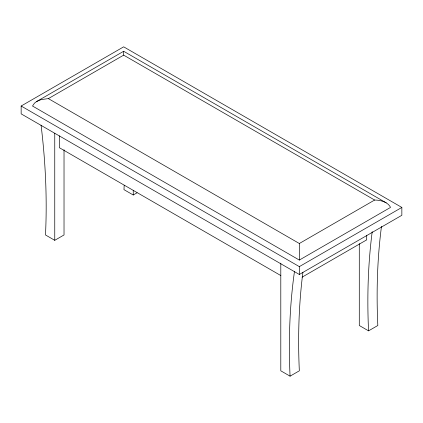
<?xml version="1.0" encoding="UTF-8"?>
<svg xmlns="http://www.w3.org/2000/svg" width="423" height="423" viewBox="0 0 423 423"><rect width="100%" height="100%" fill="white"/><g stroke="black" fill="none" stroke-linecap="round" stroke-linejoin="round"><path stroke-width="0.63" d="M36.812 101.409L34.554 103.075L32.513 106.02L299.336 260.066L390.487 207.439L390.001 206.419L388.446 204.499L386.188 202.834L123.664 51.268L36.812 101.409L41.269 99.558L48.37 98.612L123.664 55.143L374.63 200.037C378.622 200.068 382.688 200.84 386.188 202.834M21.15 106.02L123.664 46.831L401.85 207.439L401.85 215.291L299.336 274.474L21.15 113.866L21.15 106.02L299.336 266.627L401.85 207.439M41.073 125.16A642.072 370.701 60 0 1 45.483 234.961L54.757 240.312L64.026 234.961L64.026 149.742M124.172 185.253A642.072 370.701 60 0 1 123.971 189.647L133.245 194.998L137.063 192.793M48.37 98.612L299.336 243.505L374.63 200.037M302.059 277.187L366.699 239.867L366.699 235.257M280.798 263.138L280.798 370.818L290.067 376.169L299.336 370.818A642.072 370.701 60 0 1 302.91 272.29M359.286 243.585L359.286 325.504L368.555 330.855L377.824 325.504A642.072 370.701 60 0 1 381.483 226.337M280.867 275.59L59.389 147.722L59.389 135.862M299.336 243.505L299.336 260.066M299.336 266.627L299.336 274.474M133.245 190.376L133.245 194.998M123.664 51.268L123.664 55.143M54.757 133.293L54.757 240.312M368.555 330.855A642.072 370.701 60 0 1 372.208 231.693M290.067 376.169A642.072 370.701 60 0 1 294.498 271.302"/></g></svg>
